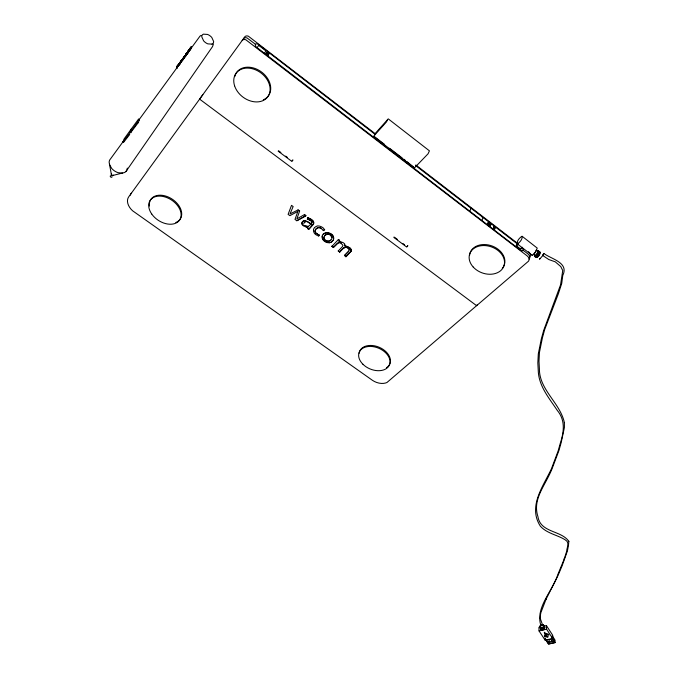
<?xml version="1.0" encoding="UTF-8"?>
<svg xmlns="http://www.w3.org/2000/svg" width="678" height="678" viewBox="0 0 678 678"><rect width="100%" height="100%" fill="white"/><g stroke="black" fill="none" stroke-linecap="round" stroke-linejoin="round"><path stroke-width="1.02" d="M331.957 237.529C332.661 238.554 330.525 233.927 328.16 234.224C325.533 233.842 322.338 238.08 326.126 234.613M182.136 59.495L181.416 61.884L182.111 59.452L180.695 61.808M542.493 624.769L540.29 618.531L540.637 613.115L540.408 613.844L546.18 598.928L545.96 599.428L557.994 575.571L562.13 565.749L567.41 550.985L568.469 545.409M568.842 541.408C561.325 530.213 540.468 532.942 537.925 516.628C532.264 499.033 544.883 486.355 552.002 468.922L558.96 450.455L561.189 442.539L564.427 427.386L564.359 422.521M568.452 545.595L568.859 541.222M186.611 52.892L184.738 57.037L186.187 55.376L187.331 52.537M184.687 57.02L186.721 52.952L185.247 56.41L185.967 55.621L187.247 52.469M178.441 65.478L178.594 63.978L178.551 65.546L179.687 62.588L178.297 66.3L180.289 61.63L180.899 61.961L180.229 63.427M178.009 66.486L178.161 64.995L178.297 66.3M190.425 48.875C189.162 52.977 191.899 44.146 190.425 48.875L191.382 46.816M176.653 68.351C178.543 61.656 174.187 74.758 178.594 63.978M181.941 59.562L179.628 64.122L180.424 63.41L179.941 63.207M181.077 61.325L181.518 59.893M177.204 67.368C178.704 60.842 175.085 73.08 178.704 64.046M540.586 624.455C535.654 607.081 552.816 590.648 557.774 574.707L564.384 558.613L564.206 559.121L566.715 551.18C566.427 548.477 570.376 542.408 565.198 539.832C557.308 534.849 547.129 533.594 540.408 526.272C527.67 506.491 543.112 486.558 551.519 468.591L558.138 450.955L560.214 443.539C563.977 432.115 565.613 420.301 557.257 410.368C549.104 398.071 538.696 386.096 538.247 370.519L537.832 362.942L538.307 353.865L541.315 338.983L543.663 330.483L560.545 284.896L562.74 270.522L560.765 266.564L555.307 261.861L548.799 259.53L542.68 255.453L543.858 253.445C551.087 259.081 569.24 262.445 562.765 275.438L561.731 283.404L558.341 293.862L544.714 329.457L542.434 337.712L539.451 352.382L538.993 361.272L539.4 368.84C539.196 389.825 560.231 403.003 564.376 422.64M139.456 119.76L139.405 119.32L139.066 119.726M184.246 56.494L182.729 59.63L184.111 58.037L182.238 60.401L183.365 57.477L184.789 55.816L184.365 56.774M184.577 55.952L182.204 60.342M542.358 629.311L544.036 628.362L544.349 626.658A2.704 2.102 -27.8 0 0 543.714 625.345L542.764 624.955M544.527 627.836L544.595 627.328A2.704 2.11 -27.8 0 0 543.959 626.014L542.281 624.65M540.197 626.633L540.129 627.15A2.704 2.102 -27.7 0 0 540.756 628.455L540.824 628.498A2.212 1.72 -27.8 0 0 541.197 628.718L541.705 629.006M540.222 626.964L540.154 627.481A2.704 2.11 -27.8 0 0 540.781 628.794L542.273 629.192A1.966 1.534 -27.8 0 0 543.764 628.438L544.307 627.497M540.468 627.04L540.374 627.82A2.704 2.11 -27.7 0 0 541.002 629.133L542.502 629.531A1.966 1.534 -27.8 0 0 543.985 628.777L544.612 627.065A2.695 2.102 -27.8 0 0 543.985 625.752L543.298 625.421M544.231 626.421A2.704 2.11 -27.8 0 1 544.858 627.735L544.256 629.184A1.958 1.534 -27.8 0 1 542.764 629.938L541.273 629.531A2.704 2.11 -27.7 0 1 540.646 628.226L540.713 627.709M213.384 44.146L212.528 46.613L126.015 171.432M183.78 56.918C180.162 65.783 187.442 52.113 182.348 60.393M313.719 223.613C314.219 220.214 309.261 219.028 307.761 217.706C310.346 218.545 315.295 220.791 313.439 224.206M189.408 49.35L188.425 52.155L188.815 51.689L189.518 49.418L187.12 54.172L187.187 53.74M538.688 251.453L537.73 253.75L535.908 255.792M534.637 254.708C534.823 257.725 540.035 250.326 537.332 250.826M190.086 48.231L189.56 50.664L189.154 51.02L190.51 47.697L187.831 51.46L189.425 49.435M185.374 56.613L185.899 54.104M186.874 53.121L185.196 56.384M333.491 239.52C335.593 232.308 322.397 230.062 322.109 236.741C321.813 242.097 330.627 245.368 333.229 240.08M541.324 624.701L539.917 625.989L540.205 627.557A2.212 1.72 -27.8 0 0 541.629 627.913A1.966 1.534 -27.8 0 0 543.12 627.158L543.51 625.819M541.705 628.853A2.212 1.72 -27.8 0 0 542.256 628.862A1.966 1.534 -27.8 0 0 543.739 628.108L544.137 626.76M540.315 626.599L541.264 628.853M540.544 626.938L540.476 627.836M540.722 627.209L540.654 628.108M184.645 56.35L184.213 56.732L185.052 55.935M313.592 223.918L308.693 229.461L307.575 228.639C309.193 226.401 300.685 226.994 301.812 222.681C303.736 218.647 308.702 222.647 310.973 224.282C313.846 221.901 309.397 219.553 307.346 219.138L307.761 217.706M534.459 254.75C534.374 258.911 541.019 248.902 537.112 250.792M181.45 61.122L180.119 63.359L181.085 62.266L180.526 63.003M189.857 50.18L190.916 48.943L191.366 46.74L190.942 46.926M351.001 251.224C352.704 247.021 345.788 246.8 344.966 245.19C345.738 242.182 337.127 241.029 339.864 241.766M178.551 65.546L181.628 59.952M180.585 61.74L181.746 60.045M180.831 61.927L179.746 64.19L180.119 63.63M188.645 50.104L189.916 48.68M130.134 132.498L131.21 129.074L138.659 118.93L137.473 122.337L130.269 132.32L131.007 132.71L130.134 132.498L122.888 142.211L124.133 138.897L131.083 129.252M314.923 230.986L316.092 228.833M315.253 230.079L315.355 232.774L319.38 235.385L315.99 233.046L315.05 231.3M332.084 237.851C331.957 239.283 329.423 242.258 326.83 241.249C323.923 241.732 323.821 235.597 323.787 237.52M185.857 55.927L186.679 53.579M130.718 132.557L138.244 122.625M188.908 50.155L187.84 53.037L187.882 52.528M180.331 63.139L181.34 61.062M139.38 120.074L139.1 120.87M188.06 52.867L187.001 54.104M189.154 51.02L189.45 50.596L188.425 52.155M181.662 61.673L180.899 62.503M176.975 66.554L176.619 66.834L177.653 65.266M176.729 66.902L177.763 65.334M297.744 211.485L289.879 215.663L288.108 214.367L291.523 205.358L293.142 206.544L290.023 213.926L297.879 210.036L299.549 211.256L296.837 218.909L304.252 214.723L305.837 215.892L296.811 220.748L295.006 219.418L297.82 211.536M187.391 53.638L188.162 50.986L188.128 51.469M521.348 247.58L520.662 249.623L516.085 246.106L516.78 244.063M189.264 51.087L189.416 50.647M522.611 247.25L520.551 249.046L516.466 245.902L516.89 244.639M536.035 250.623L536.23 250.063M481.922 220.528L483.067 217.511M493.321 228.155L494.355 226.198A2.788 1.653 48.1 0 1 495.033 228.664A2.788 1.653 48.1 0 1 493.245 229.232L494.355 226.198M487.974 223.172L489.974 224.299L489.482 225.486L490.092 226.342L490.813 224.571M490.092 226.342L490.931 224.52L487.914 223.045M489.813 225.282C489.914 222.833 489.77 228.418 490.567 224.791L490.931 224.52M487.558 224.003L488.16 222.825M488.219 222.952L487.668 224.003M481.736 216.545L482.058 216.926M539.188 253.555L539.561 251.953L538.595 251.809M469.829 211.231L471.007 208.222M544.07 627.667L544.281 627.167M540.442 627.303L540.654 626.811M178.161 64.995L176.933 68.181M394.088 236.944L393.867 237.444L406.724 247.055L407.851 245.682L406.944 246.555M387.553 119.786L386.485 121.896L373.536 136.414L414.453 167.898L407.114 161.745M539.51 254.174L540.086 252.538L539.23 252.292M351.145 250.614L351.246 249.716M345.916 256.759L350.797 251.546L345.916 256.759L344.568 255.377L348.772 251.089M348.577 248.665C347.297 246.911 350.712 251.563 348.721 248.368M338.297 250.775L339.644 252.157C341.127 249.555 345.992 245.326 348.111 248.275M343.788 247.97L344.924 247.385M346.127 247.334L346.907 247.224M333.076 240.368L333.635 239.232M339.644 252.157L343.932 247.682M138.693 121.803L138.21 122.735M181.729 60.02L180.797 61.24M338.856 241.775L339.644 240.376L338.424 239.478L339.5 240.673M333.364 247.555L332.017 246.165L333.364 247.555L338.712 242.504M330.872 240.037C329.796 241.699 324.347 241.36 323.914 237.851M329.788 242.732L326.813 242.173L324.059 240.487M330.737 242.419L332.584 240.893M543.858 628.091L544.027 627.599M330.991 235.749L330.33 235.19M331.805 236.919L331.144 235.461M326.788 234.334L328.16 234.224M538.815 254.284L539.79 251.606L538.51 251.869M317.304 235.436C313.151 234.156 311.668 228.232 316.219 226.401C318.677 224.401 326.906 228.876 323.304 230.622C321.923 228.545 318.838 226.554 316.567 228.545M322.253 236.147L322.448 238.241L323.525 239.961M374.798 133.947L388.248 118.862L429.42 150.838L428.098 153.762L414.453 167.898M323.304 230.622L324.737 229.791M310.414 224.706L308.143 226.469L304.812 225.393M310.973 224.282L312.126 222.384L311.329 220.825M307.346 219.138L310.829 220.418M296.811 220.748L305.998 215.604L304.414 214.434M350.662 251.843L351.136 250.928M180.204 63.3L181.051 61.944M303.964 222.859L303.829 223.782M323.974 236.893L324.482 235.969M189.967 48.706L190.51 47.697M185.908 54.198L186.297 53.325M535.34 251.902L535.73 251.25M538.357 255.03L539.052 253.936M190.467 47.985L190.874 47.231M543.29 254.996L539.535 259.267L539.815 258.657M267.301 51.986L266.403 53.325L268.369 54.833L269.268 53.494L267.225 52.096L269.268 53.494M268.429 53.028C267.751 54.426 267.946 54.562 268.996 53.46M267.429 52.248C268.539 54.045 265.768 53.316 268.242 53.706M264.767 52.748L265.979 50.935L258.699 45.333L257.471 47.138M124.26 140.1L124.557 139.668M538.679 255.47L539.129 254.826M185.577 56.113L184.891 56.952M187.831 51.46L188.162 50.986M187.942 51.528L188.272 51.045M181.297 61.817L181.636 61.342M181.416 61.884L181.746 61.41M202.824 94.674L199.62 99.141L476.617 305.685A8.585 2.271 -53.3 0 1 477.168 304.829M129.718 134.498L123.472 142.473A2.653 0.585 -66 0 1 123.218 141.973M537.84 255.742L538.595 254.674M123.871 140.575L110.463 158.966A10.729 7.026 35 0 0 109.141 162.296L111.438 174.797A1.22 0.805 34.8 0 0 112.412 175.577L124.549 172.517A10.738 7.026 34.9 0 0 127.278 168.102M139.346 119.336L200.018 36.104L201.12 35.375M540.408 626.141L540.739 625.701M266.403 53.325L268.369 54.833M266.59 53.342L266.624 53.316A1.144 0.678 39.7 0 0 266.946 54.748A1.144 0.678 39.7 0 0 268.302 54.655L266.539 53.426M315.44 229.749L316.719 228.249L318.702 227.41M534.9 252.547L533.959 253.606M537.578 255.555L539.408 251.733M537.705 255.657L539.502 252.589L538.968 251.614M242.182 40.519L242.504 40.138A4.102 3.161 39.6 0 1 245.834 39.773L527.086 255.826A5.449 4.178 17.6 0 1 528.543 261.157L386.969 382.494L385.723 382.968A12.433 8.433 22.4 0 1 372.281 380.205L132.6 210.79A13.789 9.331 34.3 0 1 128.718 196.849L245.021 36.544A4.085 3.161 39.8 0 1 248.343 36.18L375.01 133.541M292.099 160.906L292.93 159.923L291.828 161.381L278.192 151.194L278.472 150.719L280.878 152.516M537.307 256.369L538.078 255.386M543.536 628.472L543.815 628.023M243.436 38.714L243.766 38.341A4.093 3.161 39.7 0 1 247.089 37.968L255.504 44.333A2.814 1.661 39.4 0 0 256.403 47.087L520.585 250.258A2.509 1.475 49.2 0 0 522.924 250.385A2.509 1.475 49.2 0 0 522.094 247.623M540.535 626.175L541.264 625.506M313.134 224.52L308.846 229.172L307.727 228.35M319.524 235.096L318.533 236.291L318.007 235.766M331.864 246.453L338.424 239.478M333.508 247.258L337.483 243.199M338.153 251.063L342.331 246.758L342.983 245.19L340.432 242.868L338.559 242.792L337.339 243.487M536.595 255.648C537.569 254.928 540.391 250.801 537.84 251.216M344.432 255.665L348.628 251.385L349.424 249.529M536.018 256.276C537.696 255.089 538.976 252.021 538.73 250.868C539.951 252.555 537.103 255.521 535.544 256.623M537.544 256.013L535.925 257.377L535.493 256.716M490.075 224.299L489.66 225.13M489.482 225.486L490.338 226.121M323.296 234.469C326.584 230.715 333.551 234.003 333.669 238.648M516.466 245.902L518.517 244.097M537.307 256.877L537.739 256.53M544.985 632.786C544.298 631.489 543.688 633.057 545.383 633.464L548.078 634.032C550.994 636.591 545.705 633.684 545.536 633.701L547.315 636.362L548.078 636.184L547.756 637.388L546.121 636.65L546.917 636.464L545.536 634.371L544.739 635.718L545.841 636.761L544.765 637.023L544.392 635.65L545.358 634.1L544.561 632.896M537.018 256.521L536.162 257.021M543.493 628.404L541.654 628.938M304.32 222.554L305.202 222.316M538.739 251.869L539.366 251.691M543.086 628.701L542.137 628.972M539.374 252.36C541.883 252.352 537.171 259.377 536.129 257.208M535.917 256.369L534.883 256.75L534.73 256.131M551.324 641.142L552.485 640.735L552.934 641.524L551.748 641.693L551.316 641.041L551.748 641.693M540.688 626.913L538.908 627.336L539.044 630.93L545.366 640.54L552.85 638.837L552.689 635.252L546.426 625.599L543.841 626.192M539.044 630.93L546.578 629.192L552.85 638.837M552.358 638.532L545.824 640.015L548.51 644.1L555.019 642.625L554.892 639.879L552.231 635.778L552.358 638.532L555.019 642.625M548.341 641.676L549.527 641.405L549.977 642.193L548.79 642.464L548.349 641.786L549.527 641.405M548.561 642.388L553.036 641.371M345.873 246.292L344.805 246.309L344.509 244.639M122.65 173.11L118.091 172.678A9.662 6.331 35 0 1 111.684 168.432L109.404 164.322M542.002 624.616L543.493 625.006A2.704 2.102 -27.8 0 1 544.12 626.319C544.256 628.192 541.527 629.65 540.408 627.913M542.485 625.362L543.036 625.362M308.244 227.105L305.947 226.876M522.204 236.342L521.848 236.317C519.679 237.647 516.136 241.622 517.534 243.826C519.924 242.309 522.518 239.232 522.204 236.342L537.23 248.089L535.628 252.157L532.916 255.064L532.044 255.242L415.546 165.517M542.205 625.226L543.756 626.014L543.519 627.769A1.966 1.534 -27.8 0 1 542.027 628.523A2.212 1.72 -27.8 0 1 540.603 628.159L540.756 628.455M319.397 227.435L321.609 228.435M339.932 242.41L341.237 242.885M542.79 625.285L543.544 625.497M543.281 626.031L543.79 626.167M542.68 255.453L543.858 253.445M541.442 629.125L543.4 629.176L544.341 628.074L544.315 627.031M541.968 629.413L541.078 628.862M346.958 246.478L349.916 248.199L351.102 250.013M346.763 247.512L347.424 247.826M540.9 628.659L541.095 628.904A2.212 1.72 -27.8 0 0 542.519 629.26A1.958 1.534 -27.8 0 0 544.01 628.514L544.341 628.074L543.451 626.718M184.467 55.893L184.958 56.198M311.126 223.994C309.151 221.833 301.973 218.121 302.015 223.494M344.568 255.377L346.06 256.462M298.04 209.748L299.701 210.968M394.893 237.546L397.3 239.351M402.927 243.555L404.537 244.758M285.684 156.109L287.294 157.313M268.276 53.647L267.734 52.486M523.009 250.199L527.764 253.775A5.441 4.178 17.6 0 1 529.213 259.106M415.8 164.966L517.594 243.368M375.392 134.583L258.25 44.384A2.814 1.661 39.4 0 0 255.504 44.333M487.796 223.782L489.719 225.266M374.553 136.702L384.57 144.406M389.579 148.262L402.105 157.889M403.774 159.177L405.444 160.466M539.535 251.835L540.044 252.224M303.88 225.74L302.278 224.062M543.976 626.413C546.315 628.489 541.747 631.413 540.781 628.43M535.247 256.504L535.095 255.877M540.603 628.159L541.095 628.904L540.739 628.243M532.044 255.242L531.84 254.419M545.146 638.676L548.621 643.964L554.901 642.541L552.019 638.125M551.951 636.54L554.824 640.956M544.154 626.625L544.4 627.167M111.328 174.534L111.294 174.28A1.339 0.89 34.8 0 1 111.463 173.856M540.891 628.065L540.925 628.514M546.426 625.599L546.578 629.192M545.298 638.752L545.366 640.54M469.549 255.42A18.128 13.797 19.7 0 1 492.601 246.182A18.128 13.797 19.7 0 1 502.296 268.378M234.724 76.656A19.738 15.06 37.1 0 1 262.31 72.605A19.738 15.06 37.1 0 1 263.318 99.819M529.501 252.792A5.424 4.178 17.5 0 1 529.882 257.055M528.442 251.724A5.424 4.178 17.5 0 1 529.018 252.233M130.329 195.154A13.746 9.331 34.4 0 1 131.286 193.196M149.516 202.62A17.696 12.119 33.6 0 1 173.517 200.069A17.696 12.119 33.6 0 1 175.788 222.494M149.448 206.053A17.696 12.119 33.6 0 1 149.397 203.442M359.128 353.23A16.374 11.229 22.9 0 1 381.002 348.128A16.374 11.229 22.9 0 1 386.511 367.756M541.027 628.862A2.704 2.102 -27.7 0 1 540.4 627.557M543.739 625.675A2.704 2.11 -27.8 0 1 544.366 626.989M541.451 624.743A1.958 1.526 -27.8 0 0 540.51 625.362L539.908 626.811A2.704 2.102 -27.7 0 0 540.535 628.125M113.531 175.229A1.339 0.89 34.8 0 1 112.989 175.636M113.184 175.271A0.983 0.653 34.8 0 1 111.573 174.517M111.997 176.644A0.983 0.653 34.7 0 1 111.319 177.28A0.983 0.653 34.7 0 1 110.268 176.39A0.983 0.653 34.7 0 1 110.946 175.755M268.454 54.723A1.314 0.78 39.7 0 1 266.895 54.833A1.314 0.78 39.7 0 1 266.488 53.215M493.872 226.638A2.788 1.653 48.1 0 1 494.177 229.605M548.994 639.795L549.756 639.769L548.994 639.795M212.011 44.121L207.858 43.875A6.585 3.78 37.7 0 1 203.603 40.833L201.764 36.807A7.314 4.195 37.7 0 1 203.425 34.163L207.57 34.442A6.585 3.771 37.7 0 1 211.79 37.46L213.629 41.468A7.314 4.195 37.7 0 1 212.002 44.121M151.719 214.002A17.713 12.119 33.6 0 0 179.653 219.994A17.713 12.119 33.6 0 0 163.364 196.535A17.713 12.119 33.6 0 0 151.719 214.002M234.596 85.826A19.755 15.069 37.1 0 0 265.361 99.234A19.755 15.069 37.1 0 0 255.86 69.961A19.755 15.069 37.1 0 0 234.596 85.826M473.227 267.047A18.145 13.797 19.7 0 0 503.449 267.124A18.145 13.797 19.7 0 0 483.821 245.546A18.145 13.797 19.7 0 0 473.227 267.047M362.933 364.264A16.382 11.229 22.9 0 0 389.392 365.01A16.382 11.229 22.9 0 0 370.671 346.424A16.382 11.229 22.9 0 0 362.933 364.264"/></g></svg>
